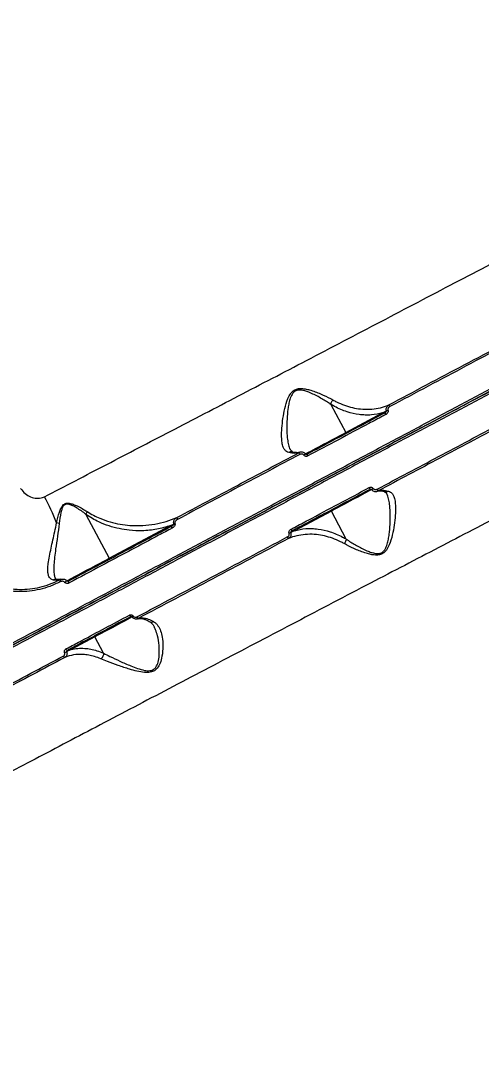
# Model space of a CAD drawing. Header units: millimetres. Extents: x -10374 to 11119, y -8221 to 9433.
# Drawn here: x -1109 to -874, y -2140 to -1612 of the extents above; entities that cross this region are included whole.
import ezdxf

# ---------------------------------------------------------------- set-up
doc = ezdxf.new("R2010")
doc.units = ezdxf.units.MM
for name, color, linetype in [('DIKOM_ОБЪЕКТ', 7, 'Continuous'), ('DIKOM_РАЗМЕР_ЗОНА', 7, 'Continuous'), ('DIKOM_РАЗМЕР_ОБЪЕКТА', 7, 'Continuous')]:
    doc.layers.add(name, color=color, linetype=linetype)
doc.styles.add('style1', font='arial.ttf', dxfattribs={"width": 0.8})
doc.dimstyles.new('1-50', dxfattribs={"dimtxt": 300, "dimasz": 200, "dimexe": 100, "dimexo": 0, "dimgap": 100, "dimtad": 0, "dimdec": 0, "dimtxsty": 'style1', "dimcen": 0, "dimclrd": 7, "dimclre": 7, "dimadec": 1, "dimazin": 2, "dimtfac": 1, "dimtdec": 0, "dimtmove": 1, "dimatfit": 3, "dimfxl": 0, "dimlwd": 25, "dimlwe": 18, "dimarcsym": 0})

# ---------------------------------------------------------------- blocks, each defined once
blk = doc.blocks.new('*D16')
at = {"layer": 'Defpoints', "color": 0, "transparency": 16777216}
for p in [(-9045.1, 5161.67), (3694.49, 5161.67), (1813.16, -6719.94)]:
    blk.add_point(p, dxfattribs=at)
at = {"layer": 'DIKOM_РАЗМЕР_ОБЪЕКТА', "color": 7, "lineweight": 18, "transparency": 16777216}
for p, q in [((3694.49, 5161.67), (-9145.1, 5161.67)), ((1813.16, -6719.94), (-9145.1, -6719.94))]:
    blk.add_line(p, q, dxfattribs=at)
at = {"layer": 'DIKOM_РАЗМЕР_ОБЪЕКТА', "color": 7, "lineweight": 25, "transparency": 16777216}
for p, q in [((-9045.1, 4961.67), (-9045.1, -0.45)), ((-9045.1, -6519.94), (-9045.1, -1080.23))]:
    blk.add_line(p, q, dxfattribs=at)
at = {"layer": 'DIKOM_РАЗМЕР_ОБЪЕКТА', "color": 7, "transparency": 16777216}
for points in [[(-9078.43, 4961.67), (-9011.76, 4961.67), (-9045.1, 5161.67)], [(-9078.43, -6519.94), (-9011.76, -6519.94), (-9045.1, -6719.94)]]:
    blk.add_solid(points, dxfattribs=at)
at = {"layer": 'DIKOM_РАЗМЕР_ОБЪЕКТА', "color": 0, "transparency": 16777216, "insert": (-9045.1, -540.34), "char_height": 300, "attachment_point": 5, "rotation": 90, "style": 'style1'}
blk.add_mtext('11900', dxfattribs=at)
blk = doc.blocks.new('*D15')
at = {"layer": 'Defpoints', "color": 0, "transparency": 16777216}
for p in [(-5227.87, 8308.78), (9119.43, -1150.4), (-5227.87, -1991.82)]:
    blk.add_point(p, dxfattribs=at)
at = {"layer": 'DIKOM_РАЗМЕР_ОБЪЕКТА', "color": 7, "lineweight": 18, "transparency": 16777216}
for p, q in [((-5227.87, -1991.82), (-5227.87, 8408.78)), ((9119.43, -1150.4), (9119.43, 8408.78))]:
    blk.add_line(p, q, dxfattribs=at)
at = {"layer": 'DIKOM_РАЗМЕР_ОБЪЕКТА', "color": 7, "lineweight": 25, "transparency": 16777216}
for p, q in [((-5027.87, 8308.78), (187.44, 8308.78)), ((8919.43, 8308.78), (1267.22, 8308.78))]:
    blk.add_line(p, q, dxfattribs=at)
at = {"layer": 'DIKOM_РАЗМЕР_ОБЪЕКТА', "color": 7, "transparency": 16777216}
for points in [[(-5027.87, 8342.11), (-5027.87, 8275.44), (-5227.87, 8308.78)], [(8919.43, 8342.11), (8919.43, 8275.44), (9119.43, 8308.78)]]:
    blk.add_solid(points, dxfattribs=at)
at = {"layer": 'DIKOM_РАЗМЕР_ОБЪЕКТА', "color": 0, "transparency": 16777216, "insert": (727.33, 8308.78), "char_height": 300, "attachment_point": 5, "style": 'style1'}
blk.add_mtext('14350', dxfattribs=at)
blk = doc.blocks.new('*D14')
at = {"layer": 'Defpoints', "color": 0, "transparency": 16777216}
for p in [(-7515.85, 9236.32), (11119.43, -1423.4), (-7515.85, -2401.58)]:
    blk.add_point(p, dxfattribs=at)
at = {"layer": 'DIKOM_РАЗМЕР_ЗОНА', "color": 7, "lineweight": 18, "transparency": 16777216}
for p, q in [((-7515.85, -2401.58), (-7515.85, 9336.32)), ((11119.43, -1423.4), (11119.43, 9336.32))]:
    blk.add_line(p, q, dxfattribs=at)
at = {"layer": 'DIKOM_РАЗМЕР_ЗОНА', "color": 7, "lineweight": 25, "transparency": 16777216}
for p, q in [((-7315.85, 9236.32), (77.56, 9236.32)), ((10919.43, 9236.32), (1157.34, 9236.32))]:
    blk.add_line(p, q, dxfattribs=at)
at = {"layer": 'DIKOM_РАЗМЕР_ЗОНА', "color": 7, "transparency": 16777216}
for points in [[(-7315.85, 9269.65), (-7315.85, 9202.98), (-7515.85, 9236.32)], [(10919.43, 9269.65), (10919.43, 9202.98), (11119.43, 9236.32)]]:
    blk.add_solid(points, dxfattribs=at)
at = {"layer": 'DIKOM_РАЗМЕР_ЗОНА', "color": 0, "transparency": 16777216, "insert": (617.45, 9236.32), "char_height": 300, "attachment_point": 5, "style": 'style1'}
blk.add_mtext('18650', dxfattribs=at)
blk = doc.blocks.new('*D13')
at = {"layer": 'Defpoints', "color": 0, "transparency": 16777216}
for p in [(-10176.97, 7112.81), (3082.33, 7112.81), (2015.48, -8221.4)]:
    blk.add_point(p, dxfattribs=at)
at = {"layer": 'DIKOM_РАЗМЕР_ЗОНА', "color": 7, "lineweight": 18, "transparency": 16777216}
for p, q in [((3082.33, 7112.81), (-10276.97, 7112.81)), ((2015.48, -8221.4), (-10276.97, -8221.4))]:
    blk.add_line(p, q, dxfattribs=at)
at = {"layer": 'DIKOM_РАЗМЕР_ЗОНА', "color": 7, "lineweight": 25, "transparency": 16777216}
for p, q in [((-10176.97, 6912.81), (-10176.97, -14.41)), ((-10176.97, -8021.4), (-10176.97, -1094.19))]:
    blk.add_line(p, q, dxfattribs=at)
at = {"layer": 'DIKOM_РАЗМЕР_ЗОНА', "color": 7, "transparency": 16777216}
for points in [[(-10210.3, 6912.81), (-10143.64, 6912.81), (-10176.97, 7112.81)], [(-10210.3, -8021.4), (-10143.64, -8021.4), (-10176.97, -8221.4)]]:
    blk.add_solid(points, dxfattribs=at)
at = {"layer": 'DIKOM_РАЗМЕР_ЗОНА', "color": 0, "transparency": 16777216, "insert": (-10176.97, -554.3), "char_height": 300, "attachment_point": 5, "rotation": 90, "style": 'style1'}
blk.add_mtext('15300', dxfattribs=at)

msp = doc.modelspace()

# ---------------------------------------------------------------- linework, layer by layer
at = {"layer": 'DIKOM_ОБЪЕКТ', "color": 7, "linetype": 'Continuous', "lineweight": 15}
for p, q in [((-950.51, -1808.13), (-942.9, -1822.44)), ((-942.9, -1822.44), (-924.1, -1812.44)), ((-971.33, -1831.04), (-971.19, -1831.3)), ((-921.84, -1854.01), (-921.98, -1853.74)), ((-950.27, -1862.6), (-969.08, -1872.6)), ((-942.66, -1876.92), (-950.27, -1862.6)), ((-1075.59, -1864.3), (-1063.69, -1886.67)), ((-1063.69, -1886.67), (-1032.4, -1870.03)), ((-1089.03, -1897.67), (-1088.37, -1897.4)), ((-1088.41, -1898.54), (-1088.85, -1898.72)), ((-1071.07, -1926.83), (-1083.22, -1933.29)), ((-1066.63, -1935.17), (-1071.07, -1926.83))]:
    msp.add_line(p, q, dxfattribs=at)
at = {"layer": 'DIKOM_ОБЪЕКТ', "color": 7, "linetype": 'Continuous', "lineweight": 15, "flags": 128}
for points in [[(-963.53, -1833.41), (-962.29, -1832.75), (-960.43, -1831.76), (-958.44, -1830.7), (-956.35, -1829.59), (-954.21, -1828.45), (-952.07, -1827.32), (-949.97, -1826.2), (-947.96, -1825.13), (-946.09, -1824.14), (-944.39, -1823.23), (-942.9, -1822.44)], [(-929.61, -1851.62), (-930.88, -1852.29), (-932.74, -1853.28), (-934.73, -1854.34), (-936.82, -1855.45), (-938.96, -1856.59), (-941.1, -1857.73), (-943.2, -1858.84), (-945.21, -1859.91), (-947.08, -1860.91), (-948.78, -1861.81), (-950.27, -1862.6)], [(-1085.53, -1898.28), (-1084.77, -1897.87), (-1083.09, -1896.98), (-1081.23, -1895.99), (-1079.23, -1894.93), (-1077.14, -1893.82), (-1075, -1892.68), (-1072.86, -1891.54), (-1070.77, -1890.43), (-1068.76, -1889.36), (-1066.88, -1888.36), (-1065.18, -1887.46), (-1063.69, -1886.67)], [(-1088.41, -1898.54), (-1088.47, -1898.34), (-1088.51, -1898.14), (-1088.53, -1897.95), (-1088.53, -1897.78), (-1088.52, -1897.63), (-1088.49, -1897.52), (-1088.44, -1897.44), (-1088.37, -1897.4)], [(-1084.24, -1899.3), (-1084.32, -1899.12), (-1084.39, -1898.95), (-1084.45, -1898.78), (-1084.48, -1898.62), (-1084.49, -1898.49), (-1084.48, -1898.37), (-1084.45, -1898.29), (-1084.4, -1898.24)], [(-1052.59, -1916.44), (-1052.66, -1916.45), (-1052.73, -1916.43), (-1052.82, -1916.37), (-1052.92, -1916.29), (-1053.03, -1916.17), (-1053.13, -1916.03), (-1053.24, -1915.88), (-1053.33, -1915.71)], [(-1051.93, -1916.66), (-1053.53, -1917.51), (-1055.53, -1918.57), (-1057.62, -1919.68), (-1059.76, -1920.82), (-1061.9, -1921.96), (-1063.99, -1923.07), (-1066, -1924.14), (-1067.88, -1925.13), (-1069.58, -1926.04), (-1071.07, -1926.83)], [(-1086.37, -1937.31), (-1086.45, -1937.32), (-1086.55, -1937.3), (-1086.65, -1937.24), (-1086.76, -1937.16), (-1086.87, -1937.05), (-1086.98, -1936.92), (-1087.08, -1936.77), (-1087.17, -1936.61)], [(-1085.08, -1933.72), (-1085.16, -1933.73), (-1085.25, -1933.72), (-1085.35, -1933.67), (-1085.46, -1933.59), (-1085.58, -1933.48), (-1085.69, -1933.34), (-1085.8, -1933.19), (-1085.9, -1933.02)]]:
    msp.add_lwpolyline(points, dxfattribs=at)
at = {"layer": 'DIKOM_ОБЪЕКТ', "color": 7, "linetype": 'Continuous', "lineweight": 15}
for centre, radius, start, end in [((-1644.11, -2213.4), 1210, 28.04739, 58.95261), ((-923.33, -1810.53), 3.2, 23.948, 41.8966), ((-924.47, -1812.7), 0.454, 306.2412, 34.381), ((-925.09, -1814.39), 3.03, 23.3138, 42.3233), ((-903.75, -1859.39), 51.33, 110.0307, 110.9882), ((-943.27, -1822.7), 0.455, 306.2898, 34.3324), ((-958.19, -1829.06), 9.4, 203.2682, 209.3586), ((-928.79, -1881.06), 58.9, 126.0644, 127.0635), ((-953.27, -1829.37), 10.34, 203.8671, 209.4156), ((-940.18, -1855.82), 10.65, 23.9499, 29.3328), ((-966.19, -1801.54), 61.95, 306.089, 307.039), ((-935.19, -1856.09), 9.63, 23.3419, 29.2848), ((-1191.77, -1907.3), 108.29, 20.9031, 28.7308), ((-949.9, -1862.35), 0.454, 126.2412, 214.381), ((-1027.46, -1865.87), 1.66, 179.815, 215.4657), ((-1096.72, -1906.62), 38.45, 78.8198, 80.8501), ((-1032.78, -1870.29), 0.454, 306.1911, 34.4311), ((-1030.52, -1870.46), 1.37, 174.2741, 218.1003), ((-1036.47, -1851.63), 18.47, 288.2586, 290.0206), ((-990.08, -1823.89), 53.21, 290.0476, 290.9713), ((-968.08, -1870.66), 3.03, 203.2981, 222.3391), ((-968.7, -1872.34), 0.454, 126.1911, 214.4311), ((-969.83, -1874.5), 3.23, 204.0305, 221.8599), ((-1064.07, -1886.92), 0.455, 306.2898, 34.3324), ((-1087.96, -1898.03), 1.13, 161.7523, 217.6963), ((-1082.56, -1903.39), 5.86, 118.5765, 131.8388), ((-1049.1, -1919.67), 4.22, 124.2486, 133.7574), ((-1048.48, -1916.28), 1.18, 197.9244, 249.7587), ((-1070.69, -1926.57), 0.454, 126.242, 214.3802), ((-1090.81, -1922.46), 13.09, 289.0421, 294.1403), ((-1082.85, -1933.04), 0.455, 126.3624, 214.2597), ((-249.06, -1471.64), 1210, 208.04739, 238.95261), ((-249.06, -1471.64), 1168.37, 211.22698, 235.77302)]:
    msp.add_arc(centre, radius, start, end, dxfattribs=at)
for points, knots in [([(-1020.06, -1176.75), (-1020.09, -1176.8), (-1020.17, -1176.92), (-1020.84, -1178.05), (-1022.25, -1180.39), (-1024.34, -1183.87), (-1027.13, -1188.51), (-1030.62, -1194.33), (-1034.74, -1201.18), (-1039.46, -1209.04), (-1044.74, -1217.82), (-1050.66, -1227.67), (-1057.23, -1238.61), (-1064.45, -1250.62), (-1072.14, -1263.43), (-1080.29, -1276.98), (-1088.83, -1291.2), (-1097.92, -1306.32), (-1107.53, -1322.32), (-1117.65, -1339.17), (-1127.94, -1356.29), (-1138.33, -1373.58), (-1148.77, -1390.96), (-1159.56, -1408.91), (-1170.67, -1427.41), (-1182.08, -1446.39), (-1193.69, -1465.71), (-1205.47, -1485.31), (-1217.38, -1505.14), (-1229.47, -1525.26), (-1241.69, -1545.61), (-1254.02, -1566.12), (-1266.17, -1586.34), (-1278.11, -1606.22), (-1289.81, -1625.69), (-1301.46, -1645.07), (-1313.01, -1664.3), (-1324.42, -1683.29), (-1334.8, -1700.56), (-1341.24, -1711.28), (-1344.09, -1716.02)], [0, 0, 0, 0, 0.015651, 0.042167, 0.068704, 0.09522, 0.122506, 0.149814, 0.1771, 0.203616, 0.230153, 0.256669, 0.283955, 0.311263, 0.33855, 0.365066, 0.391602, 0.418118, 0.445404, 0.472712, 0.499999, 0.52556, 0.55114, 0.576701, 0.602949, 0.629218, 0.655467, 0.681983, 0.708519, 0.735035, 0.762321, 0.78963, 0.816916, 0.843432, 0.869968, 0.896484, 0.923771, 0.951079, 0.978365, 1, 1, 1, 1]), ([(-995.67, -1243.13), (-996.32, -1244.22), (-997.62, -1246.41), (-1000.35, -1250.98), (-1003.62, -1256.48), (-1007.49, -1262.96), (-1011.92, -1270.39), (-1016.9, -1278.74), (-1022.43, -1288.02), (-1028.5, -1298.21), (-1035.07, -1309.25), (-1042.13, -1321.09), (-1049.63, -1333.69), (-1057.56, -1347.01), (-1065.91, -1361.05), (-1074.67, -1375.76), (-1083.79, -1391.1), (-1093.23, -1406.98), (-1102.96, -1423.35), (-1112.94, -1440.16), (-1123.16, -1457.39), (-1133.61, -1475), (-1144.25, -1492.94), (-1155.01, -1511.11), (-1165.86, -1529.44), (-1176.76, -1547.88), (-1187.71, -1566.4), (-1198.67, -1584.97), (-1209.61, -1603.53), (-1220.47, -1621.98), (-1231.21, -1640.24), (-1241, -1656.92), (-1249.87, -1672.04), (-1255.16, -1681.08), (-1257.81, -1685.6)], [0, 0, 0, 0, 0.031557, 0.063213, 0.09492, 0.126627, 0.158283, 0.18984, 0.221397, 0.253054, 0.284762, 0.31647, 0.348127, 0.379685, 0.411265, 0.442944, 0.474674, 0.506404, 0.538084, 0.569664, 0.601295, 0.633025, 0.664807, 0.696588, 0.728318, 0.75995, 0.79166, 0.823468, 0.855327, 0.887186, 0.918995, 0.950705, 0.975353, 1, 1, 1, 1]), ([(-1096.81, -1855.25), (-1091.57, -1852.54), (-1081.08, -1847.11), (-1065.01, -1838.79), (-1048.76, -1830.35), (-1032.11, -1821.7), (-1015.1, -1812.85), (-997.76, -1803.82), (-980.37, -1794.75), (-962.39, -1785.37), (-943.86, -1775.68), (-924.83, -1765.73), (-905.93, -1755.83), (-887.25, -1746.04), (-868.88, -1736.41), (-850.9, -1726.98), (-833.35, -1717.76), (-816.24, -1708.78), (-799.62, -1700.04), (-783.54, -1691.59), (-768.1, -1683.46), (-753.35, -1675.7), (-739.33, -1668.32), (-726.05, -1661.33), (-713.53, -1654.74), (-701.84, -1648.57), (-691.02, -1642.87), (-680.93, -1637.56), (-671.67, -1632.68), (-663.31, -1628.27), (-656.03, -1624.43), (-649.9, -1621.2), (-644.83, -1618.52), (-642.43, -1617.26), (-641.24, -1616.63)], [0, 0, 0, 0, 0.027767, 0.055566, 0.083366, 0.111133, 0.140038, 0.16898, 0.197923, 0.226828, 0.258638, 0.290548, 0.32251, 0.354472, 0.386382, 0.418191, 0.449896, 0.4817, 0.513555, 0.545411, 0.577215, 0.608919, 0.640548, 0.672276, 0.704055, 0.735835, 0.767563, 0.799191, 0.832594, 0.866026, 0.89943, 0.932943, 0.966486, 1, 1, 1, 1]), ([(-1131.71, -1939.82), (-1128.18, -1937.95), (-1118.61, -1932.86), (-1102.52, -1924.3), (-1083.34, -1914.1), (-1063.7, -1903.66), (-1043.69, -1893.02), (-1023.41, -1882.24), (-1002.92, -1871.34), (-982.25, -1860.35), (-961.44, -1849.29), (-940.55, -1838.18), (-919.68, -1827.08), (-898.92, -1816.05), (-878.36, -1805.11), (-858.01, -1794.29), (-837.91, -1783.61), (-818.13, -1773.09), (-798.75, -1762.78), (-779.86, -1752.74), (-761.54, -1743), (-743.81, -1733.57), (-726.7, -1724.47), (-710.25, -1715.73), (-694.55, -1707.38), (-679.66, -1699.46), (-665.63, -1692), (-652.52, -1685.03), (-640.32, -1678.55), (-629.07, -1672.56), (-618.81, -1667.11), (-609.59, -1662.21), (-601.84, -1658.08), (-595.39, -1654.66), (-590.09, -1651.84), (-585.61, -1649.46), (-581.98, -1647.53), (-579.23, -1646.06), (-577.35, -1645.06), (-576.39, -1644.55), (-576.27, -1644.49), (-576.22, -1644.46)], [0, 0, 0, 0, 0.015653, 0.04249, 0.069411, 0.096376, 0.123341, 0.150263, 0.1771, 0.203937, 0.230859, 0.257824, 0.284788, 0.31171, 0.338547, 0.365384, 0.392306, 0.41927, 0.446235, 0.473157, 0.499994, 0.526831, 0.553753, 0.580717, 0.607682, 0.634604, 0.661441, 0.688278, 0.715199, 0.742164, 0.769129, 0.79605, 0.822888, 0.845967, 0.869168, 0.892397, 0.915626, 0.938828, 0.961588, 0.984348, 1, 1, 1, 1]), ([(-576.63, -1645.81), (-576.68, -1645.84), (-576.81, -1645.91), (-578, -1646.54), (-580.48, -1647.86), (-584.13, -1649.8), (-588.92, -1652.34), (-594.81, -1655.48), (-601.81, -1659.2), (-609.93, -1663.52), (-619.12, -1668.41), (-629.36, -1673.85), (-640.58, -1679.82), (-652.75, -1686.29), (-665.83, -1693.24), (-679.82, -1700.68), (-694.68, -1708.58), (-710.35, -1716.91), (-726.75, -1725.63), (-743.82, -1734.71), (-761.51, -1744.11), (-779.79, -1753.84), (-798.63, -1763.85), (-817.97, -1774.13), (-837.71, -1784.63), (-857.75, -1795.29), (-878.05, -1806.08), (-898.57, -1816.99), (-919.27, -1828), (-940.09, -1839.07), (-960.93, -1850.15), (-981.7, -1861.19), (-1001.02, -1871.46), (-1018.87, -1880.96), (-1035.3, -1889.69), (-1051.53, -1898.32), (-1067.74, -1906.94), (-1083.87, -1915.52), (-1099.88, -1924.03), (-1115.59, -1932.38), (-1125.73, -1937.77), (-1130.8, -1940.47)], [0, 0, 0, 0, 0.015652, 0.042489, 0.069411, 0.096375, 0.12334, 0.150262, 0.177099, 0.203936, 0.230857, 0.257822, 0.284787, 0.311709, 0.338545, 0.365382, 0.392304, 0.419269, 0.446234, 0.473155, 0.499992, 0.52683, 0.553751, 0.580716, 0.607681, 0.634602, 0.66144, 0.688276, 0.715198, 0.742163, 0.769128, 0.796049, 0.822886, 0.844632, 0.866401, 0.888169, 0.909915, 0.932423, 0.954957, 0.977491, 1, 1, 1, 1]), ([(-761.46, -1745.22), (-764.99, -1747.1), (-774.56, -1752.18), (-790.65, -1760.74), (-809.83, -1770.94), (-829.48, -1781.39), (-849.48, -1792.02), (-869.76, -1802.81), (-890.25, -1813.7), (-910.92, -1824.69), (-931.73, -1835.76), (-952.62, -1846.87), (-973.49, -1857.96), (-994.25, -1869), (-1014.82, -1879.93), (-1035.16, -1890.75), (-1055.26, -1901.44), (-1075.04, -1911.96), (-1094.42, -1922.26), (-1113.31, -1932.3), (-1131.63, -1942.05), (-1149.36, -1951.47), (-1166.47, -1960.57), (-1182.92, -1969.32), (-1198.63, -1977.67), (-1213.52, -1985.58), (-1227.54, -1993.04), (-1240.65, -2000.01), (-1252.85, -2006.5), (-1264.1, -2012.48), (-1274.36, -2017.94), (-1283.58, -2022.84), (-1291.33, -2026.96), (-1297.78, -2030.39), (-1303.08, -2033.21), (-1307.56, -2035.59), (-1311.19, -2037.52), (-1313.94, -2038.98), (-1315.82, -2039.98), (-1316.78, -2040.49), (-1316.9, -2040.56), (-1316.95, -2040.58)], [0, 0, 0, 0, 0.015653, 0.04249, 0.069412, 0.096376, 0.123341, 0.150263, 0.1771, 0.203937, 0.230858, 0.257823, 0.284788, 0.31171, 0.338547, 0.365384, 0.392306, 0.41927, 0.446235, 0.473157, 0.499994, 0.526831, 0.553752, 0.580717, 0.607682, 0.634603, 0.661441, 0.688278, 0.715199, 0.742164, 0.769129, 0.79605, 0.822887, 0.845967, 0.869168, 0.892397, 0.915626, 0.938828, 0.961588, 0.984348, 1, 1, 1, 1]), ([(-1316.54, -2039.23), (-1316.49, -2039.2), (-1316.36, -2039.13), (-1315.17, -2038.5), (-1312.69, -2037.18), (-1309.04, -2035.24), (-1304.26, -2032.7), (-1298.36, -2029.56), (-1291.36, -2025.84), (-1283.25, -2021.53), (-1274.05, -2016.64), (-1263.81, -2011.2), (-1252.59, -2005.23), (-1240.42, -1998.76), (-1227.34, -1991.8), (-1213.35, -1984.36), (-1198.49, -1976.46), (-1182.83, -1968.13), (-1166.42, -1959.41), (-1149.35, -1950.33), (-1131.66, -1940.93), (-1113.38, -1931.21), (-1094.54, -1921.19), (-1075.2, -1910.91), (-1055.47, -1900.41), (-1035.42, -1889.76), (-1015.12, -1878.96), (-994.6, -1868.05), (-973.9, -1857.04), (-953.08, -1845.97), (-932.24, -1834.89), (-911.47, -1823.85), (-892.16, -1813.58), (-874.3, -1804.09), (-857.88, -1795.35), (-841.64, -1786.72), (-825.43, -1778.1), (-809.3, -1769.53), (-793.29, -1761.01), (-777.59, -1752.66), (-767.44, -1747.27), (-762.37, -1744.57)], [0, 0, 0, 0, 0.015652, 0.042489, 0.069411, 0.096375, 0.12334, 0.150262, 0.177099, 0.203936, 0.230857, 0.257822, 0.284787, 0.311708, 0.338545, 0.365382, 0.392304, 0.419269, 0.446234, 0.473155, 0.499992, 0.526829, 0.553751, 0.580716, 0.60768, 0.634602, 0.661439, 0.688276, 0.715198, 0.742163, 0.769128, 0.796049, 0.822886, 0.844632, 0.866401, 0.888169, 0.909915, 0.932423, 0.954957, 0.977491, 1, 1, 1, 1]), ([(-920.94, -1808.39), (-914.49, -1804.96), (-901.58, -1798.1), (-882.32, -1787.87), (-863.16, -1777.69), (-850.57, -1771), (-844.28, -1767.65)], [0, 0, 0, 0, 0.248596, 0.497192, 0.748597, 1, 1, 1, 1]), ([(-843.56, -1768.4), (-849.8, -1771.71), (-862.28, -1778.34), (-881.4, -1788.51), (-900.77, -1798.8), (-913.86, -1805.75), (-920.4, -1809.23)], [0, 0, 0, 0, 0.248595, 0.497192, 0.748595, 1, 1, 1, 1]), ([(-972.03, -1832.7), (-972.42, -1832.55), (-973.24, -1832.25), (-974.15, -1831.29), (-974.95, -1829.8), (-975.48, -1827.62), (-975.74, -1824.39), (-975.61, -1820.26), (-975.03, -1815.34), (-974.15, -1810.23), (-972.87, -1805.88), (-971.34, -1802.79), (-969.79, -1801.08), (-968, -1800.15), (-965.87, -1799.9), (-963.63, -1800.14), (-960.15, -1801), (-955.7, -1802.66), (-951.83, -1804.54), (-949.85, -1805.62), (-949.45, -1805.84)], [0, 0, 0, 0, 0.03997, 0.083837, 0.127731, 0.188933, 0.25023, 0.335039, 0.419982, 0.502438, 0.584614, 0.629743, 0.658083, 0.686914, 0.718, 0.753286, 0.78872, 0.882245, 0.975869, 1, 1, 1, 1]), ([(-950.51, -1808.11), (-950.51, -1808.11), (-950.9, -1807.86), (-952.76, -1806.61), (-956.41, -1804.45), (-960.54, -1802.34), (-963.81, -1801.17), (-965.84, -1800.72), (-967.69, -1800.79), (-968.78, -1801.3), (-969.66, -1801.98), (-970.66, -1803.26), (-971.48, -1805.47), (-972.08, -1808.03), (-972.59, -1811.43), (-972.96, -1815.68), (-973.06, -1820.63), (-972.86, -1824.82), (-972.35, -1828.13), (-971.86, -1830.08), (-971.42, -1830.89), (-971.33, -1831.04)], [0, 0, 0, 0, 0.000103, 0.027781, 0.133913, 0.24236, 0.280951, 0.320246, 0.352587, 0.376392, 0.381843, 0.411222, 0.460277, 0.506587, 0.55295, 0.647912, 0.744792, 0.84378, 0.912942, 0.98375, 1, 1, 1, 1]), ([(-950.51, -1808.11), (-950.47, -1807.87), (-950.39, -1807.39), (-950.03, -1806.62), (-949.69, -1806.11), (-949.48, -1805.87), (-949.45, -1805.84)], [0, 0, 0, 0, 0.315764, 0.631449, 0.943772, 1, 1, 1, 1]), ([(-950.51, -1808.13), (-950.51, -1808.12), (-950.51, -1808.12), (-950.51, -1808.12), (-950.51, -1808.12), (-950.51, -1808.11)], [0, 0, 0, 0, 0.432528, 0.78763, 1, 1, 1, 1]), ([(-924.1, -1812.44), (-925.98, -1812.88), (-928.83, -1813.55), (-932.92, -1813.6), (-937.03, -1813.27), (-941.23, -1812.32), (-945.44, -1810.75), (-948.21, -1809.45), (-949.89, -1808.48), (-950.51, -1808.13)], [0, 0, 0, 0, 0.235541, 0.356041, 0.476532, 0.701662, 0.817297, 0.932921, 1, 1, 1, 1]), ([(-949.45, -1805.84), (-948.84, -1806.16), (-946.87, -1807.22), (-943.5, -1808.63), (-939.39, -1809.83), (-935.1, -1810.54), (-930.69, -1810.68), (-926.25, -1810.14), (-923.04, -1809.25), (-921.33, -1808.55), (-920.94, -1808.39)], [0, 0, 0, 0, 0.060127, 0.196242, 0.332821, 0.469064, 0.630326, 0.792114, 0.953433, 1, 1, 1, 1]), ([(-922.13, -1811.46), (-922.15, -1811.42), (-922.24, -1811.15), (-922.32, -1810.61), (-922.2, -1809.82), (-921.8, -1809.06), (-921.31, -1808.61), (-921, -1808.42), (-920.94, -1808.39)], [0, 0, 0, 0, 0.039537, 0.23265, 0.443745, 0.6867, 0.947959, 1, 1, 1, 1]), ([(-920.4, -1809.23), (-920.61, -1809.37), (-920.99, -1809.62), (-921.31, -1810.15), (-921.43, -1810.64), (-921.4, -1810.97), (-921.34, -1811.14), (-921.33, -1811.16)], [0, 0, 0, 0, 0.327631, 0.573873, 0.779612, 0.962751, 1, 1, 1, 1]), ([(-962.73, -1833.55), (-956.08, -1830.02), (-942.77, -1822.94), (-929.5, -1815.88), (-922.85, -1812.35)], [0, 0, 0, 0, 0.49927, 1, 1, 1, 1]), ([(-922.31, -1813.19), (-922.89, -1813.5), (-925.83, -1815.06), (-933.94, -1819.38), (-946.68, -1826.15), (-957.08, -1831.68), (-962.28, -1834.44)], [0, 0, 0, 0, 0.044142, 0.220719, 0.610015, 1, 1, 1, 1]), ([(-924.1, -1812.44), (-923.91, -1812.35), (-923.25, -1812.03), (-922.6, -1811.7), (-922.13, -1811.46)], [0, 0, 0, 0, 0.291282, 1, 1, 1, 1]), ([(-922.85, -1812.35), (-922.73, -1812.27), (-922.51, -1812.14), (-922.27, -1811.9), (-922.15, -1811.71), (-922.12, -1811.58), (-922.12, -1811.51), (-922.13, -1811.48), (-922.13, -1811.46)], [0, 0, 0, 0, 0.369298, 0.644533, 0.837237, 0.927046, 0.971201, 1, 1, 1, 1]), ([(-921.33, -1811.16), (-921.32, -1811.2), (-921.26, -1811.37), (-921.23, -1811.73), (-921.36, -1812.24), (-921.71, -1812.79), (-922.09, -1813.05), (-922.31, -1813.19)], [0, 0, 0, 0, 0.044102, 0.224563, 0.433758, 0.687562, 1, 1, 1, 1]), ([(-926.8, -1851.38), (-921.57, -1848.61), (-911.13, -1843.06), (-895.49, -1834.75), (-879.87, -1826.45), (-869.53, -1820.96), (-864.36, -1818.21)], [0, 0, 0, 0, 0.249098, 0.498199, 0.749101, 1, 1, 1, 1]), ([(-864.05, -1819.18), (-869.17, -1821.9), (-879.42, -1827.34), (-894.96, -1835.6), (-910.61, -1843.91), (-921.11, -1849.49), (-926.35, -1852.28)], [0, 0, 0, 0, 0.249103, 0.4982, 0.7491, 1, 1, 1, 1]), ([(-796.36, -1829.79), (-801.6, -1832.51), (-812.09, -1837.93), (-828.16, -1846.26), (-844.41, -1854.69), (-861.06, -1863.34), (-878.07, -1872.19), (-895.41, -1881.22), (-912.8, -1890.29), (-930.78, -1899.68), (-949.31, -1909.36), (-968.35, -1919.32), (-987.25, -1929.21), (-1005.92, -1939), (-1024.29, -1948.63), (-1042.27, -1958.06), (-1059.82, -1967.28), (-1076.93, -1976.26), (-1093.55, -1985), (-1109.63, -1993.46), (-1125.08, -2001.58), (-1139.83, -2009.34), (-1153.84, -2016.72), (-1167.12, -2023.71), (-1179.64, -2030.31), (-1191.34, -2036.47), (-1202.16, -2042.17), (-1212.24, -2047.49), (-1221.5, -2052.37), (-1229.86, -2056.77), (-1237.14, -2060.61), (-1243.27, -2063.85), (-1248.34, -2066.52), (-1250.74, -2067.79), (-1251.93, -2068.42)], [0, 0, 0, 0, 0.027767, 0.055566, 0.083366, 0.111132, 0.140038, 0.16898, 0.197923, 0.226828, 0.258638, 0.290548, 0.322511, 0.354472, 0.386382, 0.418191, 0.449895, 0.4817, 0.513555, 0.545411, 0.577215, 0.608919, 0.640547, 0.672276, 0.704055, 0.735834, 0.767563, 0.799191, 0.832594, 0.866026, 0.899429, 0.932943, 0.966486, 1, 1, 1, 1]), ([(-970.05, -1832.21), (-970.1, -1832.2), (-970.35, -1832.14), (-970.62, -1831.93), (-970.99, -1831.61), (-971.22, -1831.19), (-971.31, -1831.03)], [0, 0, 0, 0, 0.06796, 0.414891, 0.764411, 1, 1, 1, 1]), ([(-1029.12, -1865.86), (-1024, -1863.14), (-1013.75, -1857.7), (-998.21, -1849.44), (-982.56, -1841.13), (-972.07, -1835.55), (-966.82, -1832.77)], [0, 0, 0, 0, 0.249097, 0.4982, 0.7491, 1, 1, 1, 1]), ([(-966.38, -1833.66), (-971.6, -1836.44), (-982.04, -1841.98), (-997.68, -1850.3), (-1013.3, -1858.59), (-1023.64, -1864.09), (-1028.81, -1866.83)], [0, 0, 0, 0, 0.249098, 0.498199, 0.749101, 1, 1, 1, 1]), ([(-970.19, -1832.39), (-970.3, -1832.35), (-970.65, -1832.22), (-971.27, -1832.31), (-971.77, -1832.52), (-972, -1832.68), (-972.03, -1832.7)], [0, 0, 0, 0, 0.1895, 0.582743, 0.93656, 1, 1, 1, 1]), ([(-966.82, -1832.77), (-967.54, -1832.93), (-969.11, -1833.3), (-971.01, -1832.91), (-972.03, -1832.7)], [0, 0, 0, 0, 0.460482, 1, 1, 1, 1]), ([(-966.36, -1832.56), (-966.41, -1832.58), (-966.73, -1832.72), (-967.44, -1832.79), (-968.57, -1832.74), (-969.49, -1832.6), (-970.1, -1832.38), (-970.18, -1832.35)], [0, 0, 0, 0, 0.064013, 0.366928, 0.650131, 0.951307, 1, 1, 1, 1]), ([(-966.82, -1832.77), (-966.72, -1832.71), (-966.56, -1832.62), (-966.37, -1832.59), (-966.3, -1832.58)], [0, 0, 0, 0, 0.597464, 1, 1, 1, 1]), ([(-964.29, -1834.06), (-964.41, -1833.93), (-964.63, -1833.69), (-965.11, -1833.49), (-965.65, -1833.43), (-966.08, -1833.52), (-966.31, -1833.63), (-966.38, -1833.66)], [0, 0, 0, 0, 0.21691, 0.433461, 0.662017, 0.907965, 1, 1, 1, 1]), ([(-963.48, -1833.45), (-963.49, -1833.43), (-963.65, -1833.16), (-964.15, -1832.78), (-964.95, -1832.46), (-965.71, -1832.39), (-966.14, -1832.54), (-966.3, -1832.59)], [0, 0, 0, 0, 0.02806, 0.298033, 0.56923, 0.846931, 1, 1, 1, 1]), ([(-962.28, -1834.44), (-962.34, -1834.47), (-962.56, -1834.58), (-962.98, -1834.67), (-963.49, -1834.62), (-963.96, -1834.42), (-964.18, -1834.18), (-964.29, -1834.06)], [0, 0, 0, 0, 0.091923, 0.335681, 0.563138, 0.781513, 1, 1, 1, 1]), ([(-962.77, -1833.56), (-962.81, -1833.58), (-962.93, -1833.64), (-963.14, -1833.64), (-963.33, -1833.58), (-963.43, -1833.5), (-963.46, -1833.45), (-963.47, -1833.44)], [0, 0, 0, 0, 0.180529, 0.518601, 0.769526, 0.973339, 1, 1, 1, 1]), ([(-1108.96, -1851.07), (-1108.24, -1851.97), (-1106.82, -1853.75), (-1103.93, -1855.48), (-1100.85, -1856.24), (-1098.39, -1855.97), (-1097.16, -1855.41), (-1096.81, -1855.25)], [0, 0, 0, 0, 0.238506, 0.471336, 0.696799, 0.915995, 1, 1, 1, 1]), ([(-970.86, -1871.85), (-970.28, -1871.54), (-967.34, -1869.98), (-959.23, -1865.67), (-946.49, -1858.89), (-936.1, -1853.37), (-930.89, -1850.6)], [0, 0, 0, 0, 0.044142, 0.22071, 0.610015, 1, 1, 1, 1]), ([(-930.45, -1851.49), (-937.09, -1855.03), (-950.4, -1862.1), (-963.67, -1869.16), (-970.32, -1872.7)], [0, 0, 0, 0, 0.49927, 1, 1, 1, 1]), ([(-921.14, -1852.34), (-920.75, -1852.49), (-919.94, -1852.8), (-919.02, -1853.75), (-918.23, -1855.24), (-917.69, -1857.42), (-917.43, -1860.65), (-917.56, -1864.79), (-918.14, -1869.7), (-919.02, -1874.81), (-920.3, -1879.17), (-921.84, -1882.25), (-923.38, -1883.96), (-925.17, -1884.89), (-927.3, -1885.15), (-929.54, -1884.91), (-933.02, -1884.04), (-937.48, -1882.38), (-941.34, -1880.5), (-943.32, -1879.43), (-943.72, -1879.21)], [0, 0, 0, 0, 0.039973, 0.083839, 0.127733, 0.188934, 0.250231, 0.335039, 0.41998, 0.502435, 0.584611, 0.62974, 0.658079, 0.68691, 0.717996, 0.753288, 0.788723, 0.882241, 0.975869, 1, 1, 1, 1]), ([(-930.89, -1850.6), (-930.83, -1850.57), (-930.61, -1850.46), (-930.19, -1850.37), (-929.68, -1850.43), (-929.21, -1850.62), (-928.99, -1850.86), (-928.88, -1850.99)], [0, 0, 0, 0, 0.091926, 0.335484, 0.563161, 0.78135, 1, 1, 1, 1]), ([(-930.4, -1851.49), (-930.36, -1851.46), (-930.24, -1851.4), (-930.04, -1851.4), (-929.84, -1851.47), (-929.74, -1851.54), (-929.71, -1851.59), (-929.7, -1851.6)], [0, 0, 0, 0, 0.179977, 0.518079, 0.769027, 0.973337, 1, 1, 1, 1]), ([(-929.7, -1851.59), (-929.68, -1851.62), (-929.52, -1851.89), (-929.02, -1852.27), (-928.22, -1852.58), (-927.46, -1852.65), (-927.03, -1852.5), (-926.87, -1852.45)], [0, 0, 0, 0, 0.028064, 0.298077, 0.569313, 0.847054, 1, 1, 1, 1]), ([(-928.88, -1850.99), (-928.76, -1851.11), (-928.54, -1851.35), (-928.06, -1851.56), (-927.53, -1851.61), (-927.09, -1851.52), (-926.86, -1851.41), (-926.8, -1851.38)], [0, 0, 0, 0, 0.21691, 0.433462, 0.661813, 0.907965, 1, 1, 1, 1]), ([(-926.35, -1852.28), (-926.45, -1852.33), (-926.61, -1852.42), (-926.8, -1852.45), (-926.87, -1852.46)], [0, 0, 0, 0, 0.597773, 1, 1, 1, 1]), ([(-926.81, -1852.48), (-926.76, -1852.46), (-926.44, -1852.32), (-925.73, -1852.25), (-924.6, -1852.3), (-923.68, -1852.45), (-923.08, -1852.66), (-922.99, -1852.69)], [0, 0, 0, 0, 0.064005, 0.366929, 0.650132, 0.951307, 1, 1, 1, 1]), ([(-926.35, -1852.28), (-925.63, -1852.11), (-924.06, -1851.75), (-922.16, -1852.13), (-921.14, -1852.34)], [0, 0, 0, 0, 0.46049, 1, 1, 1, 1]), ([(-922.98, -1852.65), (-922.87, -1852.69), (-922.52, -1852.82), (-921.9, -1852.74), (-921.41, -1852.53), (-921.17, -1852.37), (-921.14, -1852.34)], [0, 0, 0, 0, 0.189536, 0.582854, 0.936548, 1, 1, 1, 1]), ([(-942.66, -1876.93), (-942.66, -1876.93), (-942.29, -1877.2), (-940.37, -1878.4), (-936.78, -1880.61), (-932.63, -1882.7), (-929.36, -1883.87), (-927.33, -1884.32), (-925.48, -1884.25), (-924.39, -1883.75), (-923.51, -1883.06), (-922.51, -1881.78), (-921.69, -1879.57), (-921.09, -1877.01), (-920.58, -1873.61), (-920.22, -1869.36), (-920.11, -1864.41), (-920.31, -1860.22), (-920.82, -1856.91), (-921.31, -1854.97), (-921.76, -1854.16), (-921.84, -1854.01)], [0, 0, 0, 0, 0.000097, 0.027781, 0.133913, 0.242361, 0.280952, 0.320247, 0.352588, 0.376393, 0.381838, 0.411222, 0.460278, 0.506586, 0.552951, 0.647912, 0.744792, 0.843781, 0.912944, 0.983752, 1, 1, 1, 1]), ([(-923.12, -1852.83), (-923.07, -1852.84), (-922.82, -1852.9), (-922.55, -1853.11), (-922.18, -1853.44), (-921.96, -1853.85), (-921.87, -1854.02)], [0, 0, 0, 0, 0.06796, 0.414891, 0.764411, 1, 1, 1, 1]), ([(-1090.61, -1868.67), (-1090.19, -1866.81), (-1089.61, -1864.23), (-1088.5, -1861.22), (-1087.64, -1859.78), (-1086.65, -1858.93), (-1085.51, -1858.53), (-1083.94, -1858.58), (-1082.07, -1859.09), (-1078.9, -1860.47), (-1076.65, -1861.84), (-1074.98, -1862.86)], [0, 0, 0, 0, 0.231116, 0.319665, 0.391408, 0.436694, 0.482222, 0.545659, 0.639724, 0.734231, 1, 1, 1, 1]), ([(-1075.59, -1864.29), (-1075.59, -1864.29), (-1077.11, -1863.09), (-1079.3, -1861.55), (-1082.26, -1859.86), (-1083.97, -1859.18), (-1085.42, -1858.98), (-1086.46, -1859.3), (-1087.3, -1860.11), (-1087.95, -1861.52), (-1088.72, -1864.51), (-1089.04, -1867.05), (-1089.27, -1868.91)], [0, 0, 0, 0, 0.000316, 0.274229, 0.369139, 0.463539, 0.523552, 0.564867, 0.606181, 0.674727, 0.763018, 1, 1, 1, 1]), ([(-1075.59, -1864.29), (-1075.53, -1864.06), (-1075.42, -1863.63), (-1075.16, -1863.13), (-1075.01, -1862.9), (-1074.98, -1862.86)], [0, 0, 0, 0, 0.499497, 0.920567, 1, 1, 1, 1]), ([(-1074.98, -1862.86), (-1073.91, -1863.51), (-1071.77, -1864.83), (-1067.87, -1866.63), (-1063.31, -1868.22), (-1058.16, -1869.36), (-1052.53, -1870.02), (-1046.58, -1870.05), (-1040.42, -1869.34), (-1034.59, -1868.02), (-1030.94, -1866.58), (-1029.12, -1865.86)], [0, 0, 0, 0, 0.066135, 0.132303, 0.238337, 0.344735, 0.450976, 0.593955, 0.729226, 0.864722, 1, 1, 1, 1]), ([(-1075.59, -1864.3), (-1075.59, -1864.3), (-1075.59, -1864.29), (-1075.59, -1864.29), (-1075.59, -1864.29), (-1075.59, -1864.29)], [0, 0, 0, 0, 0.396695, 0.785841, 1, 1, 1, 1]), ([(-1032.4, -1870.03), (-1034.72, -1870.72), (-1039.37, -1872.11), (-1046.5, -1872.78), (-1052.95, -1872.55), (-1058.61, -1871.66), (-1063.79, -1870.29), (-1068.39, -1868.47), (-1072.34, -1866.46), (-1074.5, -1865.02), (-1075.59, -1864.3)], [0, 0, 0, 0, 0.180139, 0.360268, 0.513482, 0.627815, 0.742323, 0.856426, 0.928235, 1, 1, 1, 1]), ([(-1030.69, -1869.17), (-1030.72, -1869.09), (-1030.8, -1868.83), (-1030.85, -1868.31), (-1030.72, -1867.61), (-1030.29, -1866.79), (-1029.7, -1866.21), (-1029.24, -1865.93), (-1029.12, -1865.86)], [0, 0, 0, 0, 0.063577, 0.205948, 0.386765, 0.593832, 0.897725, 1, 1, 1, 1]), ([(-1028.81, -1866.83), (-1029.15, -1867.05), (-1029.65, -1867.37), (-1030.07, -1868), (-1030.22, -1868.44), (-1030.22, -1868.77), (-1030.17, -1868.93), (-1030.15, -1868.98)], [0, 0, 0, 0, 0.438621, 0.648699, 0.819253, 0.945191, 1, 1, 1, 1]), ([(-1092.27, -1897.82), (-1092.82, -1897.63), (-1093.8, -1897.3), (-1094.59, -1896.01), (-1095.03, -1894.38), (-1095.12, -1892.18), (-1094.88, -1889.24), (-1094.29, -1885.68), (-1093.44, -1881.61), (-1092.5, -1877.37), (-1091.53, -1873.07), (-1090.92, -1870.13), (-1090.61, -1868.67)], [0, 0, 0, 0, 0.104487, 0.183385, 0.262336, 0.355835, 0.44942, 0.56319, 0.677079, 0.784505, 0.892406, 1, 1, 1, 1]), ([(-1089.27, -1868.91), (-1089.56, -1871.1), (-1090.14, -1875.55), (-1091.02, -1881.32), (-1091.67, -1886.17), (-1092.02, -1889.79), (-1092.1, -1892.84), (-1091.87, -1895.08), (-1091.54, -1896.51), (-1091.21, -1897), (-1091.13, -1897.12)], [0, 0, 0, 0, 0.193183, 0.391344, 0.526098, 0.663889, 0.772568, 0.883942, 0.97374, 1, 1, 1, 1]), ([(-1084.4, -1898.24), (-1080.12, -1895.97), (-1071.56, -1891.42), (-1058.5, -1884.47), (-1045.28, -1877.44), (-1036.35, -1872.7), (-1031.89, -1870.32)], [0, 0, 0, 0, 0.249313, 0.498628, 0.749319, 1, 1, 1, 1]), ([(-1031.6, -1871.31), (-1032.17, -1871.61), (-1035.05, -1873.14), (-1042.51, -1877.11), (-1053.91, -1883.17), (-1068.64, -1891), (-1078.65, -1896.33), (-1084.24, -1899.3)], [0, 0, 0, 0, 0.032161, 0.160797, 0.418286, 0.675779, 1, 1, 1, 1]), ([(-1032.4, -1870.03), (-1032.21, -1869.94), (-1031.64, -1869.65), (-1031.07, -1869.36), (-1030.69, -1869.17)], [0, 0, 0, 0, 0.332055, 1, 1, 1, 1]), ([(-1031.89, -1870.32), (-1031.65, -1870.18), (-1031.29, -1869.97), (-1030.91, -1869.63), (-1030.75, -1869.42), (-1030.68, -1869.26), (-1030.69, -1869.19), (-1030.69, -1869.17)], [0, 0, 0, 0, 0.493895, 0.730892, 0.885493, 0.970091, 1, 1, 1, 1]), ([(-1030.15, -1868.98), (-1030.14, -1869.03), (-1030.08, -1869.2), (-1030.09, -1869.56), (-1030.25, -1870.05), (-1030.71, -1870.73), (-1031.25, -1871.08), (-1031.6, -1871.31)], [0, 0, 0, 0, 0.05555, 0.178433, 0.349552, 0.572935, 1, 1, 1, 1]), ([(-972.77, -1875.81), (-972.56, -1875.67), (-972.18, -1875.42), (-971.86, -1874.89), (-971.74, -1874.41), (-971.78, -1874.07), (-971.83, -1873.91), (-971.84, -1873.88)], [0, 0, 0, 0, 0.327795, 0.573931, 0.779673, 0.962814, 1, 1, 1, 1]), ([(-971.04, -1873.58), (-971.02, -1873.63), (-970.93, -1873.89), (-970.85, -1874.44), (-970.97, -1875.22), (-971.37, -1875.98), (-971.86, -1876.44), (-972.18, -1876.62), (-972.23, -1876.65)], [0, 0, 0, 0, 0.039498, 0.232641, 0.443748, 0.686774, 0.947956, 1, 1, 1, 1]), ([(-971.84, -1873.88), (-971.85, -1873.85), (-971.91, -1873.67), (-971.94, -1873.31), (-971.81, -1872.8), (-971.46, -1872.25), (-971.08, -1872), (-970.86, -1871.85)], [0, 0, 0, 0, 0.044099, 0.224568, 0.433794, 0.687582, 1, 1, 1, 1]), ([(-970.32, -1872.7), (-970.45, -1872.77), (-970.66, -1872.9), (-970.9, -1873.14), (-971.02, -1873.33), (-971.05, -1873.47), (-971.05, -1873.54), (-971.04, -1873.57), (-971.04, -1873.58)], [0, 0, 0, 0, 0.36953, 0.644496, 0.837177, 0.927048, 0.971204, 1, 1, 1, 1]), ([(-969.08, -1872.6), (-969.27, -1872.69), (-969.92, -1873.02), (-970.57, -1873.35), (-971.04, -1873.58)], [0, 0, 0, 0, 0.291282, 1, 1, 1, 1]), ([(-969.08, -1872.6), (-967.19, -1872.16), (-964.35, -1871.5), (-960.25, -1871.44), (-956.14, -1871.77), (-951.94, -1872.72), (-947.73, -1874.29), (-944.96, -1875.59), (-943.28, -1876.56), (-942.66, -1876.92)], [0, 0, 0, 0, 0.235533, 0.356033, 0.476524, 0.701653, 0.817298, 0.932921, 1, 1, 1, 1]), ([(-1049.61, -1916.65), (-1043.37, -1913.33), (-1030.9, -1906.7), (-1011.77, -1896.54), (-992.4, -1886.24), (-979.31, -1879.29), (-972.77, -1875.81)], [0, 0, 0, 0, 0.2486, 0.497197, 0.7486, 1, 1, 1, 1]), ([(-972.23, -1876.65), (-978.68, -1880.08), (-991.6, -1886.94), (-1010.86, -1897.18), (-1030.01, -1907.36), (-1042.6, -1914.04), (-1048.89, -1917.39)], [0, 0, 0, 0, 0.248596, 0.497197, 0.748597, 1, 1, 1, 1]), ([(-943.72, -1879.21), (-944.33, -1878.88), (-946.3, -1877.82), (-949.67, -1876.42), (-953.78, -1875.22), (-958.07, -1874.5), (-962.48, -1874.36), (-966.92, -1874.9), (-970.13, -1875.79), (-971.85, -1876.49), (-972.23, -1876.65)], [0, 0, 0, 0, 0.060119, 0.196234, 0.332815, 0.469059, 0.630331, 0.792112, 0.953433, 1, 1, 1, 1]), ([(-942.66, -1876.93), (-942.7, -1877.17), (-942.79, -1877.66), (-943.14, -1878.43), (-943.49, -1878.93), (-943.69, -1879.17), (-943.72, -1879.21)], [0, 0, 0, 0, 0.315741, 0.631476, 0.943776, 1, 1, 1, 1]), ([(-942.66, -1876.92), (-942.66, -1876.92), (-942.66, -1876.92), (-942.66, -1876.93), (-942.66, -1876.93), (-942.66, -1876.93)], [0, 0, 0, 0, 0.432528, 0.78763, 1, 1, 1, 1]), ([(-1088.85, -1898.72), (-1090.59, -1899.55), (-1093.93, -1901.14), (-1099.18, -1902.67), (-1104.43, -1903.57), (-1109.76, -1903.84), (-1115.13, -1903.44), (-1120.46, -1902.41), (-1125.69, -1900.77), (-1130.74, -1898.51), (-1135.6, -1895.73), (-1138.6, -1893.44), (-1140.09, -1892.3)], [0, 0, 0, 0, 0.107079, 0.20597, 0.30518, 0.404076, 0.503339, 0.602915, 0.702182, 0.801345, 0.900834, 1, 1, 1, 1]), ([(-1139.21, -1891.32), (-1137.74, -1892.44), (-1134.8, -1894.69), (-1130.04, -1897.42), (-1125.09, -1899.64), (-1119.97, -1901.25), (-1114.75, -1902.27), (-1109.5, -1902.67), (-1104.27, -1902.42), (-1099.14, -1901.54), (-1094, -1900.05), (-1090.73, -1898.49), (-1089.03, -1897.67)], [0, 0, 0, 0, 0.099278, 0.198876, 0.298154, 0.397422, 0.497009, 0.596269, 0.69509, 0.794219, 0.893036, 1, 1, 1, 1]), ([(-1090.79, -1897.51), (-1090.82, -1897.5), (-1091.09, -1897.41), (-1091.57, -1897.5), (-1092.03, -1897.67), (-1092.23, -1897.8), (-1092.27, -1897.82)], [0, 0, 0, 0, 0.053945, 0.554814, 0.920407, 1, 1, 1, 1]), ([(-1089.03, -1897.67), (-1089.6, -1897.8), (-1090.6, -1898.01), (-1091.76, -1897.88), (-1092.27, -1897.82)], [0, 0, 0, 0, 0.562381, 1, 1, 1, 1]), ([(-1090.71, -1897.48), (-1090.75, -1897.47), (-1090.92, -1897.46), (-1090.98, -1897.38), (-1091.03, -1897.4), (-1091.14, -1897.2), (-1091.17, -1897.14)], [0, 0, 0, 0, 0.082504, 0.406176, 0.80791, 1, 1, 1, 1]), ([(-1088.43, -1897.41), (-1088.46, -1897.42), (-1088.74, -1897.52), (-1089.37, -1897.59), (-1090.14, -1897.62), (-1090.67, -1897.5), (-1090.78, -1897.47)], [0, 0, 0, 0, 0.046884, 0.482877, 0.887829, 1, 1, 1, 1]), ([(-1086.47, -1899.02), (-1086.58, -1898.9), (-1086.79, -1898.68), (-1087.28, -1898.48), (-1087.84, -1898.41), (-1088.23, -1898.5), (-1088.41, -1898.54)], [0, 0, 0, 0, 0.209687, 0.418125, 0.729885, 1, 1, 1, 1]), ([(-1088.37, -1897.4), (-1088.1, -1897.34), (-1087.5, -1897.22), (-1086.64, -1897.36), (-1085.89, -1897.73), (-1085.57, -1898.1), (-1085.4, -1898.29)], [0, 0, 0, 0, 0.25438, 0.558711, 0.773419, 1, 1, 1, 1]), ([(-1084.24, -1899.3), (-1084.29, -1899.33), (-1084.58, -1899.47), (-1085.1, -1899.59), (-1085.7, -1899.53), (-1086.16, -1899.34), (-1086.37, -1899.12), (-1086.47, -1899.02)], [0, 0, 0, 0, 0.084336, 0.402726, 0.651733, 0.825413, 1, 1, 1, 1]), ([(-1084.48, -1898.25), (-1084.57, -1898.3), (-1084.78, -1898.4), (-1085.08, -1898.39), (-1085.27, -1898.32), (-1085.35, -1898.26), (-1085.38, -1898.21), (-1085.39, -1898.19), (-1085.39, -1898.18)], [0, 0, 0, 0, 0.306612, 0.686751, 0.866573, 0.944278, 0.973043, 1, 1, 1, 1]), ([(-1085.9, -1933.02), (-1085.35, -1932.73), (-1082.65, -1931.3), (-1075.93, -1927.72), (-1065.65, -1922.26), (-1057.44, -1917.89), (-1053.33, -1915.71)], [0, 0, 0, 0, 0.05077, 0.253849, 0.626694, 1, 1, 1, 1]), ([(-1053.33, -1915.71), (-1053.3, -1915.69), (-1053.12, -1915.6), (-1052.76, -1915.52), (-1052.27, -1915.58), (-1051.81, -1915.79), (-1051.59, -1916.05), (-1051.47, -1916.17)], [0, 0, 0, 0, 0.054465, 0.291339, 0.527707, 0.763883, 1, 1, 1, 1]), ([(-1052.59, -1916.44), (-1058.07, -1919.36), (-1069.05, -1925.19), (-1079.73, -1930.87), (-1085.08, -1933.72)], [0, 0, 0, 0, 0.499453, 1, 1, 1, 1]), ([(-1041.09, -1919.02), (-1040.66, -1919.31), (-1039.81, -1919.9), (-1038.55, -1921.42), (-1037.42, -1923.7), (-1036.55, -1927.21), (-1036.19, -1931.59), (-1036.56, -1936.17), (-1037.51, -1940.02), (-1038.83, -1942.61), (-1040.63, -1944.24), (-1042.94, -1945.06), (-1046.02, -1945.05), (-1049.58, -1944.4), (-1054.07, -1943.12), (-1059.16, -1941.45), (-1064.12, -1939.63), (-1066.85, -1938.52), (-1067.98, -1938.06)], [0, 0, 0, 0, 0.040429, 0.080883, 0.150956, 0.221147, 0.313921, 0.406691, 0.468097, 0.518437, 0.550936, 0.585742, 0.63083, 0.689216, 0.74783, 0.841262, 0.93458, 1, 1, 1, 1]), ([(-1052.58, -1916.45), (-1052.53, -1916.43), (-1052.45, -1916.39), (-1052.28, -1916.41), (-1052.14, -1916.49), (-1052.05, -1916.56), (-1052.02, -1916.61), (-1052.02, -1916.62)], [0, 0, 0, 0, 0.304589, 0.562892, 0.781484, 0.981529, 1, 1, 1, 1]), ([(-1052.01, -1916.61), (-1051.98, -1916.65), (-1051.8, -1916.94), (-1051.27, -1917.35), (-1050.44, -1917.69), (-1049.84, -1917.64), (-1049.55, -1917.62)], [0, 0, 0, 0, 0.051369, 0.367492, 0.686399, 1, 1, 1, 1]), ([(-1051.47, -1916.17), (-1051.36, -1916.3), (-1051.14, -1916.56), (-1050.67, -1916.77), (-1050.18, -1916.83), (-1049.82, -1916.75), (-1049.64, -1916.66), (-1049.61, -1916.65)], [0, 0, 0, 0, 0.236395, 0.472956, 0.709935, 0.946918, 1, 1, 1, 1]), ([(-1048.89, -1917.39), (-1048.95, -1917.42), (-1049.15, -1917.52), (-1049.38, -1917.56), (-1049.54, -1917.58)], [0, 0, 0, 0, 0.263201, 1, 1, 1, 1]), ([(-1049.22, -1917.62), (-1049.15, -1917.59), (-1048.87, -1917.46), (-1048.21, -1917.41), (-1047.19, -1917.46), (-1045.95, -1917.76), (-1044.56, -1918.28), (-1043.53, -1918.84), (-1043.02, -1919.11)], [0, 0, 0, 0, 0.057525, 0.252825, 0.436014, 0.630729, 0.819489, 1, 1, 1, 1]), ([(-1048.89, -1917.39), (-1048.24, -1917.25), (-1046.93, -1916.96), (-1044.55, -1917.4), (-1042.54, -1918.21), (-1041.34, -1918.88), (-1041.09, -1919.02)], [0, 0, 0, 0, 0.29916, 0.603989, 0.916349, 1, 1, 1, 1]), ([(-1043.06, -1919.09), (-1043, -1919.12), (-1042.59, -1919.32), (-1041.95, -1919.94), (-1041.25, -1920.75), (-1040.91, -1921.43), (-1040.82, -1921.62)], [0, 0, 0, 0, 0.064375, 0.446283, 0.839084, 1, 1, 1, 1]), ([(-1043.01, -1919.09), (-1043.01, -1919.1), (-1042.83, -1919.26), (-1042.33, -1919.34), (-1041.71, -1919.29), (-1041.29, -1919.13), (-1041.13, -1919.04), (-1041.09, -1919.02)], [0, 0, 0, 0, 0.014497, 0.375631, 0.736849, 0.939822, 1, 1, 1, 1]), ([(-1066.63, -1935.18), (-1066.63, -1935.18), (-1065.58, -1935.71), (-1062.92, -1937.06), (-1058.25, -1939.24), (-1053.49, -1941.35), (-1049.25, -1942.99), (-1045.99, -1943.97), (-1043.29, -1944.23), (-1041.8, -1943.84), (-1040.72, -1943.25), (-1039.87, -1942.38), (-1039.17, -1941.05), (-1038.52, -1939.07), (-1038.07, -1935.7), (-1038.17, -1931.1), (-1038.9, -1926.7), (-1039.81, -1923.51), (-1040.59, -1922.14), (-1040.87, -1921.65)], [0, 0, 0, 0, 0.000068, 0.075319, 0.181582, 0.290792, 0.356067, 0.422498, 0.470551, 0.498083, 0.506221, 0.539614, 0.566416, 0.593986, 0.662835, 0.768224, 0.876259, 0.956186, 1, 1, 1, 1]), ([(-1158.46, -1974.5), (-1155.91, -1973.15), (-1148.46, -1969.19), (-1135.71, -1962.41), (-1120.03, -1954.08), (-1103.88, -1945.49), (-1092.74, -1939.57), (-1087.17, -1936.61)], [0, 0, 0, 0, 0.114456, 0.334767, 0.555077, 0.777539, 1, 1, 1, 1]), ([(-1087.17, -1936.61), (-1087.04, -1936.52), (-1086.76, -1936.34), (-1086.51, -1935.89), (-1086.41, -1935.4), (-1086.47, -1935.03), (-1086.53, -1934.86), (-1086.54, -1934.83)], [0, 0, 0, 0, 0.24783, 0.495903, 0.736478, 0.967057, 1, 1, 1, 1]), ([(-1086.54, -1934.83), (-1086.55, -1934.81), (-1086.61, -1934.63), (-1086.67, -1934.26), (-1086.57, -1933.76), (-1086.31, -1933.31), (-1086.03, -1933.12), (-1085.9, -1933.02)], [0, 0, 0, 0, 0.029922, 0.261798, 0.50397, 0.752054, 1, 1, 1, 1]), ([(-1085.46, -1934.41), (-1085.45, -1934.44), (-1085.34, -1934.74), (-1085.24, -1935.34), (-1085.37, -1936.15), (-1085.75, -1936.87), (-1086.17, -1937.16), (-1086.37, -1937.31)], [0, 0, 0, 0, 0.03335, 0.26646, 0.508295, 0.755337, 1, 1, 1, 1]), ([(-1067.98, -1938.06), (-1069.07, -1937.64), (-1071.16, -1936.83), (-1074.23, -1936.11), (-1077.84, -1935.67), (-1082.03, -1935.81), (-1084.91, -1936.81), (-1086.37, -1937.31)], [0, 0, 0, 0, 0.164797, 0.318444, 0.473526, 0.73331, 1, 1, 1, 1]), ([(-1085.08, -1933.72), (-1085.15, -1933.76), (-1085.27, -1933.84), (-1085.41, -1934.01), (-1085.48, -1934.19), (-1085.48, -1934.32), (-1085.47, -1934.38), (-1085.46, -1934.4), (-1085.46, -1934.41)], [0, 0, 0, 0, 0.272942, 0.532817, 0.766898, 0.932015, 0.974175, 1, 1, 1, 1]), ([(-1083.22, -1933.29), (-1083.42, -1933.39), (-1084.16, -1933.75), (-1084.91, -1934.13), (-1085.46, -1934.41)], [0, 0, 0, 0, 0.256348, 1, 1, 1, 1]), ([(-1083.22, -1933.29), (-1082.11, -1933.06), (-1079.86, -1932.58), (-1076.46, -1932.59), (-1073.16, -1933.04), (-1069.96, -1933.83), (-1067.76, -1934.72), (-1066.63, -1935.17)], [0, 0, 0, 0, 0.219896, 0.442779, 0.623677, 0.806258, 1, 1, 1, 1]), ([(-1066.63, -1935.18), (-1066.65, -1935.44), (-1066.68, -1935.95), (-1066.96, -1936.76), (-1067.37, -1937.47), (-1067.75, -1937.87), (-1067.95, -1938.04), (-1067.98, -1938.06)], [0, 0, 0, 0, 0.244, 0.488007, 0.731967, 0.957076, 1, 1, 1, 1]), ([(-1066.63, -1935.17), (-1066.63, -1935.17), (-1066.63, -1935.18), (-1066.63, -1935.18), (-1066.63, -1935.18), (-1066.63, -1935.18)], [0, 0, 0, 0, 0.515763, 0.912608, 1, 1, 1, 1]), ([(-1086.37, -1937.31), (-1091.88, -1940.23), (-1102.88, -1946.08), (-1118.95, -1954.62), (-1134.65, -1962.97), (-1147.47, -1969.78), (-1154.95, -1973.76), (-1157.5, -1975.11)], [0, 0, 0, 0, 0.220311, 0.440624, 0.663082, 0.885543, 1, 1, 1, 1]), ([(-897.5, -2441.91), (-896.86, -2440.82), (-895.55, -2438.64), (-892.83, -2434.06), (-889.55, -2428.57), (-885.68, -2422.08), (-881.25, -2414.66), (-876.28, -2406.3), (-870.74, -2397.02), (-864.68, -2386.84), (-858.1, -2375.8), (-851.04, -2363.95), (-843.54, -2351.35), (-835.61, -2338.03), (-827.26, -2324), (-818.51, -2309.28), (-809.39, -2293.95), (-799.94, -2278.06), (-790.22, -2261.69), (-780.23, -2244.89), (-770.01, -2227.66), (-759.56, -2210.04), (-748.92, -2192.1), (-738.16, -2173.93), (-727.31, -2155.6), (-716.41, -2137.17), (-705.46, -2118.64), (-694.5, -2100.07), (-683.56, -2081.51), (-672.7, -2063.06), (-661.96, -2044.8), (-652.17, -2028.13), (-643.3, -2013), (-638.01, -2003.96), (-635.36, -1999.44)], [0, 0, 0, 0, 0.031557, 0.063213, 0.09492, 0.126627, 0.158283, 0.189839, 0.221397, 0.253054, 0.284762, 0.31647, 0.348127, 0.379685, 0.411265, 0.442944, 0.474674, 0.506404, 0.538084, 0.569664, 0.601295, 0.633025, 0.664806, 0.696588, 0.728318, 0.75995, 0.791659, 0.823468, 0.855327, 0.887186, 0.918995, 0.950705, 0.975352, 1, 1, 1, 1])]:
    msp.add_open_spline(points, degree=3, knots=knots, dxfattribs=at)

# ---------------------------------------------------------------- dimensions: what is measured, and where the dimension line sits
at = {"layer": 'DIKOM_РАЗМЕР_ЗОНА'}
for base, p1, p2, angle, text, picture, middle in [((-7515.85, 9236.32), (11119.43, -1423.4), (-7515.85, -2401.58), 180, '18650', '*D14', (617.45, 9236.32)), ((-10176.97, 7112.81), (2015.48, -8221.4), (3082.33, 7112.81), 270, '15300', '*D13', (-10176.97, -554.3))]:
    dim = msp.add_linear_dim(base=base, p1=p1, p2=p2, angle=angle, text=text, dimstyle='1-50', override={"dimscale": 1, "dimtix": 0, "dimtofl": 1, "dimtmove": 1, "dimatfit": 3}, dxfattribs=at)
    dim.commit()
    dim.dimension.update_dxf_attribs({"geometry": picture, "text_midpoint": middle, "dimtype": 160})
at = {"layer": 'DIKOM_РАЗМЕР_ОБЪЕКТА'}
for base, p1, p2, angle, text, picture, middle in [((-5227.87, 8308.78), (9119.43, -1150.4), (-5227.87, -1991.82), 180, '14350', '*D15', (727.33, 8308.78)), ((-9045.1, 5161.67), (1813.16, -6719.94), (3694.49, 5161.67), 270, '11900', '*D16', (-9045.1, -540.34))]:
    dim = msp.add_linear_dim(base=base, p1=p1, p2=p2, angle=angle, text=text, dimstyle='1-50', override={"dimscale": 1, "dimtix": 0, "dimtofl": 1, "dimtmove": 1, "dimatfit": 3}, dxfattribs=at)
    dim.commit()
    dim.dimension.update_dxf_attribs({"geometry": picture, "text_midpoint": middle, "dimtype": 160})

doc.saveas('drawing.dxf')
